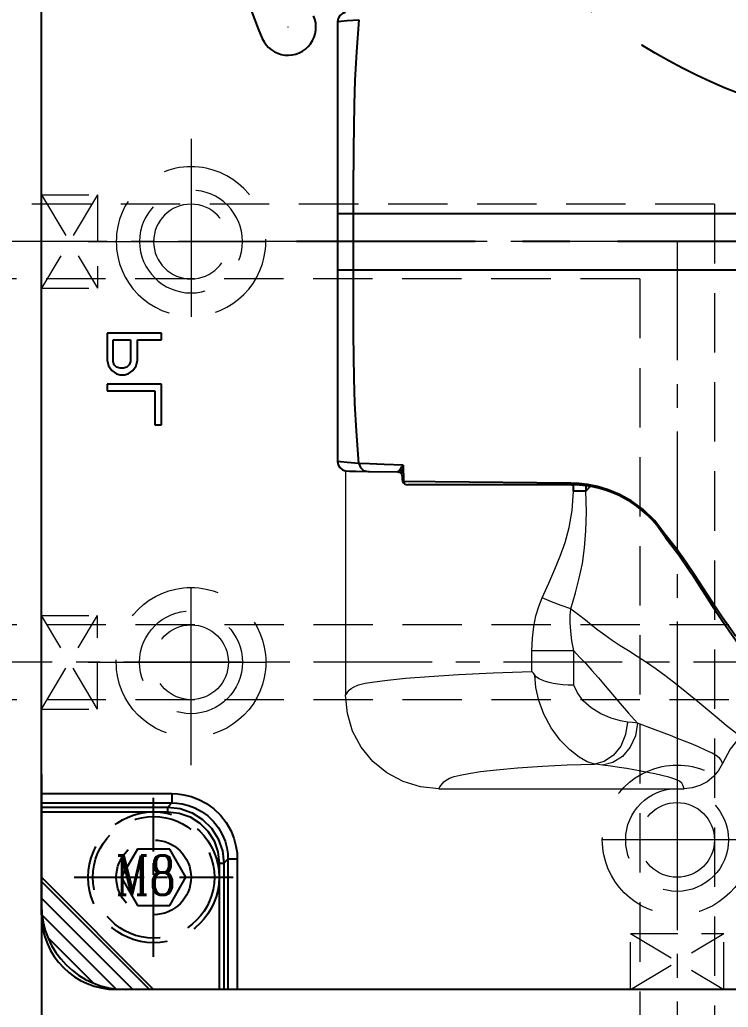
# Model space of a CAD drawing. Header units: inches. Extents: x 157915 to 159347, y -49911 to -48898.
# Drawn here: x 158975.8 to 159051.6, y -49338.8 to -49233.1 of the extents above; entities that cross this region are included whole.
import ezdxf

# ---------------------------------------------------------------- set-up
doc = ezdxf.new("R2010")
doc.units = ezdxf.units.IN
doc.header["$LTSCALE"] = 2
doc.header["$MEASUREMENT"] = 0
doc.header["$PDMODE"] = 3
doc.header["$PDSIZE"] = 0.3125
for name, pattern in [('CENTER', [50.8, 31.75, -6.35, 6.35, -6.35]), ('CENTER2', [1.125, 0.75, -0.125, 0.125, -0.125]), ('HIDDEN', [9.525, 6.35, -3.175])]:
    doc.linetypes.add(name, pattern=pattern)
doc.layers.get('0').update_dxf_attribs({"linetype": 'CONTINUOUS'})
doc.layers.get('Defpoints').update_dxf_attribs({"linetype": 'CONTINUOUS'})
for name, color, linetype in [('CAV-COR', 1, 'CONTINUOUS'), ('DEFAULT_1', 7, 'CENTER'), ('Ru', 8, 'CONTINUOUS'), ('SCREW', 52, 'HIDDEN')]:
    doc.layers.add(name, color=color, linetype=linetype)
for name, color, linetype, lineweight in [('dim', 3, 'CONTINUOUS', 15), ('PRODUCT', 1, 'CONTINUOUS', 15), ('WR', 122, 'HIDDEN', 18), ('枕位', 135, 'CONTINUOUS', 15)]:
    doc.layers.add(name, color=color, linetype=linetype, lineweight=lineweight)
doc.styles.add('ROMANC', font='romanc', dxfattribs={"width": 0.6, "height": 1})
doc.styles.get("Standard").update_dxf_attribs({"font": 'txt.shx', "width": 0.67})
doc.dimstyles.new('2.00', dxfattribs={"dimtxt": 5, "dimasz": 4, "dimexe": 0.666, "dimexo": 0.626, "dimgap": 1, "dimtad": 0, "dimzin": 0, "dimdsep": 46, "dimtxsty": 'Standard', "dimcen": 0.09, "dimclrd": 3, "dimclre": 3, "dimclrt": 7, "dimazin": 0, "dimtfac": 1, "dimtofl": 0, "dimtmove": 0, "dimatfit": 0, "dimfxl": 0, "dimtolj": 1, "dimtzin": 0, "dimarcsym": 0})

# ---------------------------------------------------------------- blocks, each defined once
blk = doc.blocks.new('*D35395')
at = {"layer": 'Defpoints', "color": 0}
for p in [(158978.1, -49313.24), (159178.1, -49318.87), (158978.1, -49417.94)]:
    blk.add_point(p, dxfattribs=at)
at = {"layer": 'dim', "color": 3, "linetype": 'ByBlock', "lineweight": -2}
for p, q in [((158978.1, -49313.86), (158978.1, -49418.6)), ((159178.1, -49319.49), (159178.1, -49418.6)), ((158982.1, -49417.94), (159069.85, -49417.94)), ((159174.1, -49417.94), (159086.36, -49417.94))]:
    blk.add_line(p, q, dxfattribs=at)
at = {"layer": 'dim', "color": 3, "linetype": 'ByBlock'}
for points in [[(158982.1, -49417.27), (158982.1, -49418.6), (158978.1, -49417.94)], [(159174.1, -49418.6), (159174.1, -49417.27), (159178.1, -49417.94)]]:
    blk.add_solid(points, dxfattribs=at)
at = {"layer": 'dim', "color": 7, "linetype": 'ByBlock', "insert": (159078.1, -49417.94), "char_height": 5, "attachment_point": 5}
blk.add_mtext('\\A1;200.00', dxfattribs=at)
blk = doc.blocks.new('20160719.171012')
at = {"linetype": 'HIDDEN'}
blk.add_circle((0, -1.6), 69, dxfattribs=at)
blk = doc.blocks.new('20160804.135220')
at = {"layer": 'SCREW', "linetype": 'CENTER2', "ltscale": 5}
for p, q in [((0, -8.5), (0, 8.5)), ((-8.5, 0), (8.5, 0))]:
    blk.add_line(p, q, dxfattribs=at)
at = {"layer": 'SCREW'}
blk.add_lwpolyline([(-1.73, 3), (-3.46, 0), (-1.73, -3), (1.73, -3), (3.46, 0), (1.73, 3)], close=True, dxfattribs=at)
at = {"layer": 'SCREW', "ltscale": 0.5}
for radius in [7, 6.5, 4]:
    blk.add_circle((0, 0), radius, dxfattribs=at)
at = {"layer": 'dim', "style": 'ROMANC', "width": 0.8}
blk.add_text('M8', height=4.186, dxfattribs=at).set_placement((-4.07, -1.86))
blk = doc.blocks.new('20160525.184840')
at = {"layer": 'WR', "linetype": 'CENTER', "ltscale": 0.3}
for p, q in [((0, -11), (0, 11)), ((11, 0), (-11, 0))]:
    blk.add_line(p, q, dxfattribs=at)
at = {"layer": 'WR', "linetype": 'HIDDEN', "ltscale": 0.8}
for radius in [8, 5.5, 4]:
    blk.add_circle((0, 0), radius, dxfattribs=at)

msp = doc.modelspace()

# ---------------------------------------------------------------- hatches: boundary and pattern name
at = {"layer": 'CAV-COR'}
h = msp.add_hatch(dxfattribs=at)
h.set_pattern_fill('ANSI31', color=256, scale=10, angle=180, style=0)
h.set_pattern_definition([(135, (221896.8354, -45703.5355), (0.883883476, 0.883883476), [])])
h.paths.add_polyline_path([(158978.104, -49327.868, 0.4142136), (158987.104, -49336.868), (158990.104, -49336.868), (158978.104, -49324.868)])

# ---------------------------------------------------------------- linework, layer by layer
at = {"layer": 'CAV-COR', "linetype": 'ByBlock'}
for p, q in [((158978.104, -49328.868), (158978.104, -49176.868)), ((159009.764, -49233.351), (159009.764, -49280.385)), ((159011.493, -49266.818), (159011.487, -49249.225)), ((159009.764, -49253.853), (159055.428, -49253.855)), ((159009.764, -49259.883), (159055.428, -49259.881)), ((158985.146, -49266.655), (158985.146, -49269.563)), ((158990.961, -49266.655), (158985.146, -49266.655)), ((158990.961, -49267.382), (158990.961, -49266.655)), ((158985.765, -49269.684), (158985.765, -49267.382)), ((158985.765, -49267.382), (158987.621, -49267.382)), ((158987.621, -49267.382), (158987.621, -49269.684)), ((158988.363, -49269.563), (158988.363, -49267.382)), ((158988.363, -49267.382), (158990.961, -49267.382)), ((158985.146, -49269.563), (158985.27, -49270.168)), ((158985.27, -49270.168), (158985.641, -49270.653)), ((158985.888, -49270.047), (158985.765, -49269.684)), ((158986.136, -49270.29), (158985.888, -49270.047)), ((158987.497, -49270.047), (158987.249, -49270.29)), ((158987.621, -49269.684), (158987.497, -49270.047)), ((158987.868, -49270.653), (158988.239, -49270.168)), ((158988.239, -49270.168), (158988.363, -49269.563)), ((158985.641, -49270.653), (158986.136, -49271.016)), ((158986.507, -49270.411), (158986.136, -49270.29)), ((158986.136, -49271.016), (158986.507, -49271.138)), ((158986.878, -49270.411), (158986.507, -49270.411)), ((158986.507, -49271.138), (158987.002, -49271.138)), ((158987.249, -49270.29), (158986.878, -49270.411)), ((158987.002, -49271.138), (158987.373, -49271.016)), ((158987.373, -49271.016), (158987.868, -49270.653)), ((158985.146, -49272.107), (158985.146, -49272.834)), ((158990.961, -49272.107), (158985.146, -49272.107)), ((158990.961, -49276.468), (158990.961, -49272.107)), ((158985.146, -49272.834), (158990.219, -49272.834)), ((158990.219, -49272.834), (158990.219, -49276.468)), ((158990.219, -49276.468), (158990.961, -49276.468)), ((159016.807, -49280.792), (159016.818, -49282.484)), ((159013.011, -49281.468), (159013.18, -49281.47)), ((159013.18, -49281.47), (159016.189, -49281.497)), ((159016.456, -49281.256), (159016.376, -49281.393)), ((159016.576, -49281.685), (159016.657, -49281.828)), ((159016.657, -49281.828), (159016.688, -49282.003)), ((159016.681, -49281.76), (159016.68, -49281.629)), ((159016.688, -49282.003), (159016.688, -49282.295)), ((159016.956, -49282.717), (159016.862, -49282.519)), ((159020.225, -49282.566), (159016.862, -49282.519)), ((159034.869, -49282.898), (159017.287, -49282.898)), ((159034.741, -49282.717), (159020.225, -49282.566)), ((159035.584, -49282.752), (159034.741, -49282.717)), ((159035.007, -49283.574), (159035.007, -49282.898)), ((159036.527, -49282.859), (159035.584, -49282.752)), ((159037.577, -49283.067), (159036.527, -49282.859)), ((159036.331, -49283.574), (159035.007, -49283.574)), ((159036.331, -49282.989), (159036.331, -49283.574)), ((159036.814, -49283.061), (159036.331, -49283.574)), ((159046.045, -49289.734), (159044.808, -49288.172)), ((159044.829, -49288.308), (159044.808, -49288.172)), ((159044.794, -49288.43), (159044.793, -49288.43)), ((159044.794, -49288.43), (159044.812, -49288.458)), ((159044.812, -49288.458), (159044.832, -49288.484)), ((159044.838, -49288.492), (159044.839, -49288.493)), ((158978.104, -49315.919), (158992.063, -49315.919)), ((158992.063, -49315.919), (158992.063, -49316.918)), ((158978.104, -49316.918), (158992.063, -49316.918)), ((158978.104, -49317.367), (158991.613, -49317.367)), ((158992.063, -49316.918), (158991.613, -49317.367)), ((158991.613, -49317.867), (158991.613, -49317.367)), ((158978.104, -49317.867), (158991.613, -49317.867)), ((158998.054, -49322.909), (158997.605, -49323.359)), ((158998.054, -49322.909), (158998.054, -49336.868)), ((158999.053, -49322.909), (158998.054, -49322.909)), ((158999.053, -49322.909), (158999.053, -49336.868)), ((158997.105, -49323.359), (158997.105, -49336.868)), ((158997.105, -49323.359), (158997.605, -49323.359)), ((158997.605, -49323.359), (158997.605, -49336.868)), ((159170.104, -49336.868), (158986.104, -49336.868))]:
    msp.add_line(p, q, dxfattribs=at)
at = {"layer": 'CAV-COR', "linetype": 'ByBlock', "ltscale": 0.3}
msp.add_line((158990.104, -49336.868), (158978.104, -49324.868), dxfattribs=at)
at = {"layer": 'CAV-COR', "linetype": 'ByBlock'}
for points in [[(159010.637, -49232.355), (159010.296, -49232.464), (159010.014, -49232.688), (159009.828, -49232.999), (159009.764, -49233.351)], [(159009.764, -49233.351), (159010.113, -49233.297), (159010.817, -49233.229), (159012.069, -49233.146)], [(159012.068, -49233.146), (159011.8, -49236.59), (159011.642, -49239.595), (159011.556, -49242.217), (159011.513, -49244.609), (159011.493, -49246.918), (159011.487, -49249.225)], [(159012.068, -49280.59), (159011.8, -49277.146), (159011.642, -49274.141), (159011.556, -49271.519), (159011.513, -49269.127), (159011.493, -49266.818)], [(159009.764, -49280.385), (159009.828, -49280.737), (159010.014, -49281.048), (159010.296, -49281.272), (159010.637, -49281.381)], [(159012.069, -49280.59), (159010.817, -49280.507), (159010.113, -49280.439), (159009.764, -49280.385)], [(159016.807, -49280.792), (159014.763, -49280.716), (159013.191, -49280.647), (159012.068, -49280.59)], [(159012.069, -49280.59), (159012.231, -49281.034), (159012.57, -49281.35), (159013.011, -49281.468)], [(159016.807, -49280.792), (159016.697, -49280.912), (159016.611, -49281.016), (159016.543, -49281.107), (159016.492, -49281.187), (159016.456, -49281.256)], [(159016.807, -49280.792), (159016.756, -49281), (159016.72, -49281.186), (159016.696, -49281.352), (159016.683, -49281.5), (159016.68, -49281.633)], [(159010.637, -49281.381), (159011.056, -49281.417), (159011.739, -49281.443), (159013.011, -49281.468)], [(159016.189, -49281.497), (159016.335, -49281.521), (159016.465, -49281.584), (159016.576, -49281.685)], [(159016.376, -49281.393), (159016.286, -49281.475), (159016.197, -49281.499)], [(159016.68, -49281.629), (159016.653, -49281.488), (159016.576, -49281.357), (159016.456, -49281.256)], [(159016.688, -49282.295), (159016.726, -49282.505), (159016.819, -49282.671), (159016.948, -49282.791), (159017.104, -49282.869), (159017.287, -49282.898)], [(159016.701, -49282.369), (159016.743, -49282.426), (159016.818, -49282.484)], [(159016.818, -49282.484), (159016.832, -49282.498), (159016.846, -49282.513), (159016.862, -49282.519)], [(159034.741, -49282.717), (159034.778, -49282.815), (159034.821, -49282.876), (159034.869, -49282.898)], [(159044.808, -49288.172), (159043.688, -49286.706), (159042.472, -49285.527), (159041.207, -49284.603), (159039.945, -49283.907), (159038.727, -49283.406), (159037.577, -49283.067)], [(159044.807, -49288.172), (159044.711, -49288.172), (159044.634, -49288.148)], [(159044.839, -49288.493), (159044.856, -49288.495), (159044.875, -49288.423), (159044.829, -49288.308)], [(159044.832, -49288.484), (159046.3, -49290.392), (159047.541, -49292.215), (159047.738, -49292.517)], [(159047.956, -49292.521), (159047.084, -49291.21), (159046.045, -49289.734)], [(159047.738, -49292.517), (159049.831, -49295.777), (159050.804, -49297.243), (159051.692, -49298.518), (159052.542, -49299.709), (159053.402, -49300.883), (159054.263, -49301.991), (159055.121, -49302.968), (159055.923, -49303.749), (159056.581, -49304.311), (159056.981, -49304.663), (159057.168, -49304.896), (159057.279, -49305.045)], [(159052.396, -49299.108), (159051.567, -49297.944), (159051.175, -49297.385), (159050.78, -49296.812), (159050.36, -49296.191), (159049.888, -49295.484), (159049.341, -49294.651), (159047.956, -49292.521)], [(158992.063, -49315.919), (158992.655, -49315.944), (158993.341, -49316.037), (158994.115, -49316.226), (158994.934, -49316.535), (158995.757, -49316.974), (158996.544, -49317.543), (158997.257, -49318.229), (158997.865, -49319.009), (158998.347, -49319.846), (158998.694, -49320.697), (158998.914, -49321.519), (158999.023, -49322.265), (158999.053, -49322.909)], [(158991.613, -49317.367), (158992.947, -49317.518), (158994.213, -49317.96), (158995.349, -49318.674), (158996.298, -49319.623), (158997.012, -49320.759), (158997.454, -49322.025), (158997.605, -49323.359)], [(158992.063, -49316.918), (158992.571, -49316.939), (158993.158, -49317.018), (158993.822, -49317.18), (158994.524, -49317.445), (158995.23, -49317.82), (158995.905, -49318.308), (158996.516, -49318.896), (158997.037, -49319.565), (158997.45, -49320.282), (158997.748, -49321.012), (158997.935, -49321.717), (158998.029, -49322.357), (158998.054, -49322.909)], [(158991.613, -49317.867), (158992.831, -49318.003), (158993.994, -49318.408), (158995.038, -49319.064), (158995.909, -49319.935), (158996.564, -49320.979), (158996.969, -49322.141), (158997.105, -49323.359)]]:
    msp.add_lwpolyline(points, dxfattribs=at)
for centre, radius, start, end in [((159034.869, -49294.566), 11.669, 31.72409, 90), ((158987.104, -49327.868), 9, 180, 270), ((158986.104, -49328.868), 8, 180, 270)]:
    msp.add_arc(centre, radius, start, end, dxfattribs=at)
at = {"layer": 'DEFAULT_1', "color": 2, "linetype": 'CENTER', "ltscale": 0.4}
msp.add_line((159146.404, -49256.868), (159005.378, -49256.868), dxfattribs=at)
at = {"layer": 'Ru', "ltscale": 0.5}
for centre, radius, start, end in [((159041.893, -49217.457), 43.886, 112.34939, 203.7659), ((159004.474, -49233.934), 3, 203.7659, 23.7659)]:
    msp.add_arc(centre, radius, start, end, dxfattribs=at)
at = {"layer": 'Ru', "linetype": 'CENTER', "ltscale": 0.25}
msp.add_arc((159041.893, -49217.457), 40.886, 96.90548, 203.7659, dxfattribs=at)
at = {"layer": 'WR', "linetype": 'HIDDEN', "ltscale": 0.4}
for p, q in [((158984.104, -49251.868), (158978.104, -49261.868)), ((158978.104, -49251.868), (158984.104, -49261.868)), ((158978.104, -49251.868), (158984.104, -49251.868)), ((158978.104, -49251.868), (158978.104, -49261.868)), ((158984.104, -49251.868), (158984.104, -49261.868)), ((158978.104, -49261.868), (158984.104, -49261.868)), ((158984.104, -49306.868), (158978.104, -49296.868)), ((158978.104, -49306.868), (158984.104, -49296.868)), ((158978.104, -49296.868), (158984.104, -49296.868)), ((158978.104, -49306.868), (158978.104, -49296.868)), ((158984.104, -49306.868), (158984.104, -49296.868)), ((158978.104, -49306.868), (158984.104, -49306.868)), ((159041.104, -49330.868), (159051.104, -49330.868)), ((159041.104, -49330.868), (159051.104, -49336.868)), ((159041.104, -49336.868), (159051.104, -49330.868)), ((159041.104, -49336.868), (159041.104, -49330.868)), ((159051.104, -49336.868), (159051.104, -49330.868)), ((159041.104, -49336.868), (159051.104, -49336.868))]:
    msp.add_line(p, q, dxfattribs=at)
at = {"layer": 'WR', "linetype": 'HIDDEN', "ltscale": 0.5}
for p, q in [((159050.104, -49252.868), (158933.104, -49252.868)), ((159050.104, -49252.868), (159050.104, -49371.868)), ((159042.104, -49260.868), (158933.104, -49260.868)), ((159042.104, -49260.868), (159042.104, -49371.868)), ((159223.104, -49297.868), (158933.104, -49297.868)), ((159223.104, -49305.868), (158933.104, -49305.868))]:
    msp.add_line(p, q, dxfattribs=at)
at = {"layer": 'WR', "linetype": 'CENTER', "ltscale": 0.2}
for p, q in [((159046.104, -49256.868), (158933.104, -49256.868)), ((159046.104, -49256.868), (159046.104, -49371.868)), ((159223.104, -49301.868), (158933.104, -49301.868))]:
    msp.add_line(p, q, dxfattribs=at)
at = {"layer": '枕位', "linetype": 'ByBlock'}
for p, q in [((159010.637, -49281.381), (159010.637, -49305.402)), ((159030.58, -49302.871), (159030.58, -49300.661)), ((159035.059, -49300.661), (159030.58, -49300.661)), ((159035.059, -49304.316), (159035.059, -49300.661)), ((159043.761, -49309.087), (159041.87, -49308.375)), ((159020.603, -49315.389), (159046.848, -49315.389))]:
    msp.add_line(p, q, dxfattribs=at)
for points in [[(159031.663, -49294.99), (159032.385, -49293.391), (159033.027, -49291.917), (159033.604, -49290.503), (159034.122, -49289.058), (159034.568, -49287.449), (159034.888, -49285.626), (159035.007, -49283.574)], [(159034.741, -49296.15), (159035.234, -49294.454), (159035.643, -49292.861), (159035.968, -49291.291), (159036.187, -49289.64), (159036.335, -49287.81), (159036.399, -49285.788), (159036.331, -49283.574)], [(159030.58, -49300.661), (159030.632, -49299.305), (159030.779, -49298.041), (159031.006, -49296.91), (159031.302, -49295.9), (159031.663, -49294.99)], [(159034.741, -49296.15), (159033.707, -49295.797), (159032.664, -49295.404), (159031.663, -49294.99)], [(159035.06, -49300.661), (159034.858, -49299.567), (159034.726, -49298.548), (159034.664, -49297.646), (159034.669, -49296.852), (159034.741, -49296.15)], [(159034.741, -49296.15), (159035.57, -49296.759), (159036.291, -49297.336), (159036.949, -49297.871), (159037.627, -49298.401), (159038.368, -49298.95), (159039.166, -49299.511), (159040.005, -49300.07), (159040.892, -49300.623), (159041.838, -49301.199), (159042.836, -49301.841), (159043.875, -49302.556), (159044.946, -49303.342), (159046.034, -49304.193), (159047.133, -49305.083), (159048.238, -49305.987), (159049.331, -49306.897), (159050.392, -49307.789), (159051.368, -49308.585), (159052.141, -49309.188), (159052.595, -49309.553), (159052.861, -49309.799)], [(159035.059, -49300.661), (159035.679, -49301.306), (159036.329, -49302.003), (159036.999, -49302.75), (159037.694, -49303.544), (159038.423, -49304.393), (159039.187, -49305.303), (159040.002, -49306.287), (159040.899, -49307.314), (159041.87, -49308.375)], [(159010.637, -49305.402), (159010.768, -49305.214), (159010.896, -49305.037), (159011.039, -49304.863), (159011.234, -49304.682), (159011.539, -49304.489), (159012.028, -49304.292), (159012.747, -49304.111), (159013.747, -49303.943), (159015.139, -49303.767), (159017.052, -49303.581), (159019.586, -49303.388), (159022.734, -49303.187), (159026.412, -49303.001), (159030.58, -49302.869)], [(159030.873, -49303.23), (159030.746, -49303.031), (159030.58, -49302.871)], [(159035.059, -49304.316), (159034.459, -49304.309), (159033.889, -49304.274), (159033.356, -49304.216), (159032.863, -49304.137), (159032.414, -49304.039), (159032.013, -49303.924), (159031.657, -49303.791), (159031.343, -49303.634), (159031.073, -49303.446), (159030.873, -49303.23)], [(159037.251, -49312.752), (159036.492, -49312.522), (159035.611, -49312.032), (159034.612, -49311.249), (159033.583, -49310.181), (159032.628, -49308.872), (159031.856, -49307.423), (159031.32, -49305.956), (159031.007, -49304.559), (159030.873, -49303.231)], [(159040.815, -49308.269), (159040.037, -49308.137), (159039.061, -49307.853), (159037.958, -49307.386), (159036.925, -49306.756), (159036.061, -49305.987), (159035.442, -49305.149), (159035.059, -49304.315)], [(159020.603, -49315.389), (159018.663, -49315.198), (159016.791, -49314.632), (159015.066, -49313.71), (159013.554, -49312.468), (159012.314, -49310.953), (159011.393, -49309.223), (159010.827, -49307.346), (159010.637, -49305.402)], [(159040.815, -49308.269), (159040.596, -49309.61), (159040.07, -49310.829), (159039.287, -49311.814), (159038.317, -49312.475), (159037.251, -49312.752)], [(159041.87, -49308.375), (159041.345, -49308.319), (159040.815, -49308.269)], [(159041.871, -49308.375), (159041.643, -49309.721), (159041.09, -49310.943), (159040.263, -49311.928), (159039.236, -49312.587), (159038.106, -49312.857)], [(159050.968, -49312.677), (159050.903, -49312.524), (159050.824, -49312.355), (159050.68, -49312.156), (159050.382, -49311.909), (159049.853, -49311.601), (159049.144, -49311.256), (159048.386, -49310.922), (159047.63, -49310.605), (159046.886, -49310.302), (159046.143, -49310.006), (159045.386, -49309.709), (159043.761, -49309.087)], [(159052.84, -49309.821), (159051.789, -49311.155), (159050.968, -49312.677)], [(159020.603, -49315.389), (159020.733, -49315.199), (159020.859, -49315.021), (159020.993, -49314.846), (159021.161, -49314.668), (159021.406, -49314.476), (159021.771, -49314.278), (159022.263, -49314.095), (159022.911, -49313.926), (159023.817, -49313.752), (159025.075, -49313.567), (159026.77, -49313.374), (159029.034, -49313.174), (159031.694, -49312.985), (159034.352, -49312.846), (159037.251, -49312.752)], [(159038.106, -49312.857), (159037.672, -49312.802), (159037.251, -49312.752)], [(159046.848, -49315.389), (159046.794, -49315.206), (159046.733, -49315.007), (159046.613, -49314.794), (159046.352, -49314.574), (159045.875, -49314.354), (159045.209, -49314.148), (159044.466, -49313.963), (159043.712, -49313.796), (159042.966, -49313.645), (159042.229, -49313.505), (159041.483, -49313.372), (159040.711, -49313.243), (159039.896, -49313.115), (159039.032, -49312.986), (159038.106, -49312.857)], [(159050.968, -49312.677), (159050.55, -49313.435), (159049.992, -49314.102), (159049.316, -49314.648), (159048.546, -49315.055), (159047.713, -49315.304), (159046.848, -49315.389)]]:
    msp.add_lwpolyline(points, dxfattribs=at)

# ---------------------------------------------------------------- block references
at = {"linetype": 'ByBlock'}
msp.add_blockref('20160719.171012', (159078.104, -49175.268), dxfattribs=at)
at = {"layer": 'PRODUCT', "linetype": 'Continuous', "ltscale": 0.3, "xscale": -1, "rotation": -90.00000000000001}
msp.add_blockref('20160525.184840', (158994.104, -49256.868), dxfattribs=at)
at = {"layer": 'PRODUCT', "linetype": 'Continuous', "ltscale": 0.3}
for p, rotation in [((158994.104, -49301.868), -89.99999999999999), ((159046.104, -49320.868), 90)]:
    msp.add_blockref('20160525.184840', p, dxfattribs=dict(at, rotation=rotation))
at = {"layer": 'SCREW', "linetype": 'ByBlock'}
msp.add_blockref('20160804.135220', (158990.104, -49324.868), dxfattribs=at)

# ---------------------------------------------------------------- dimensions: what is measured, and where the dimension line sits
at = {"layer": 'dim', "linetype": 'ByBlock'}
dim = msp.add_linear_dim(base=(158978.104, -49417.937), p1=(159178.104, -49318.867), p2=(158978.104, -49313.238), angle=180, dimstyle='2.00', dxfattribs=at)
dim.commit()
dim.dimension.update_dxf_attribs({"geometry": '*D35395', "text_midpoint": (159078.104, -49417.937), "dimtype": 160})

doc.saveas('drawing.dxf')
